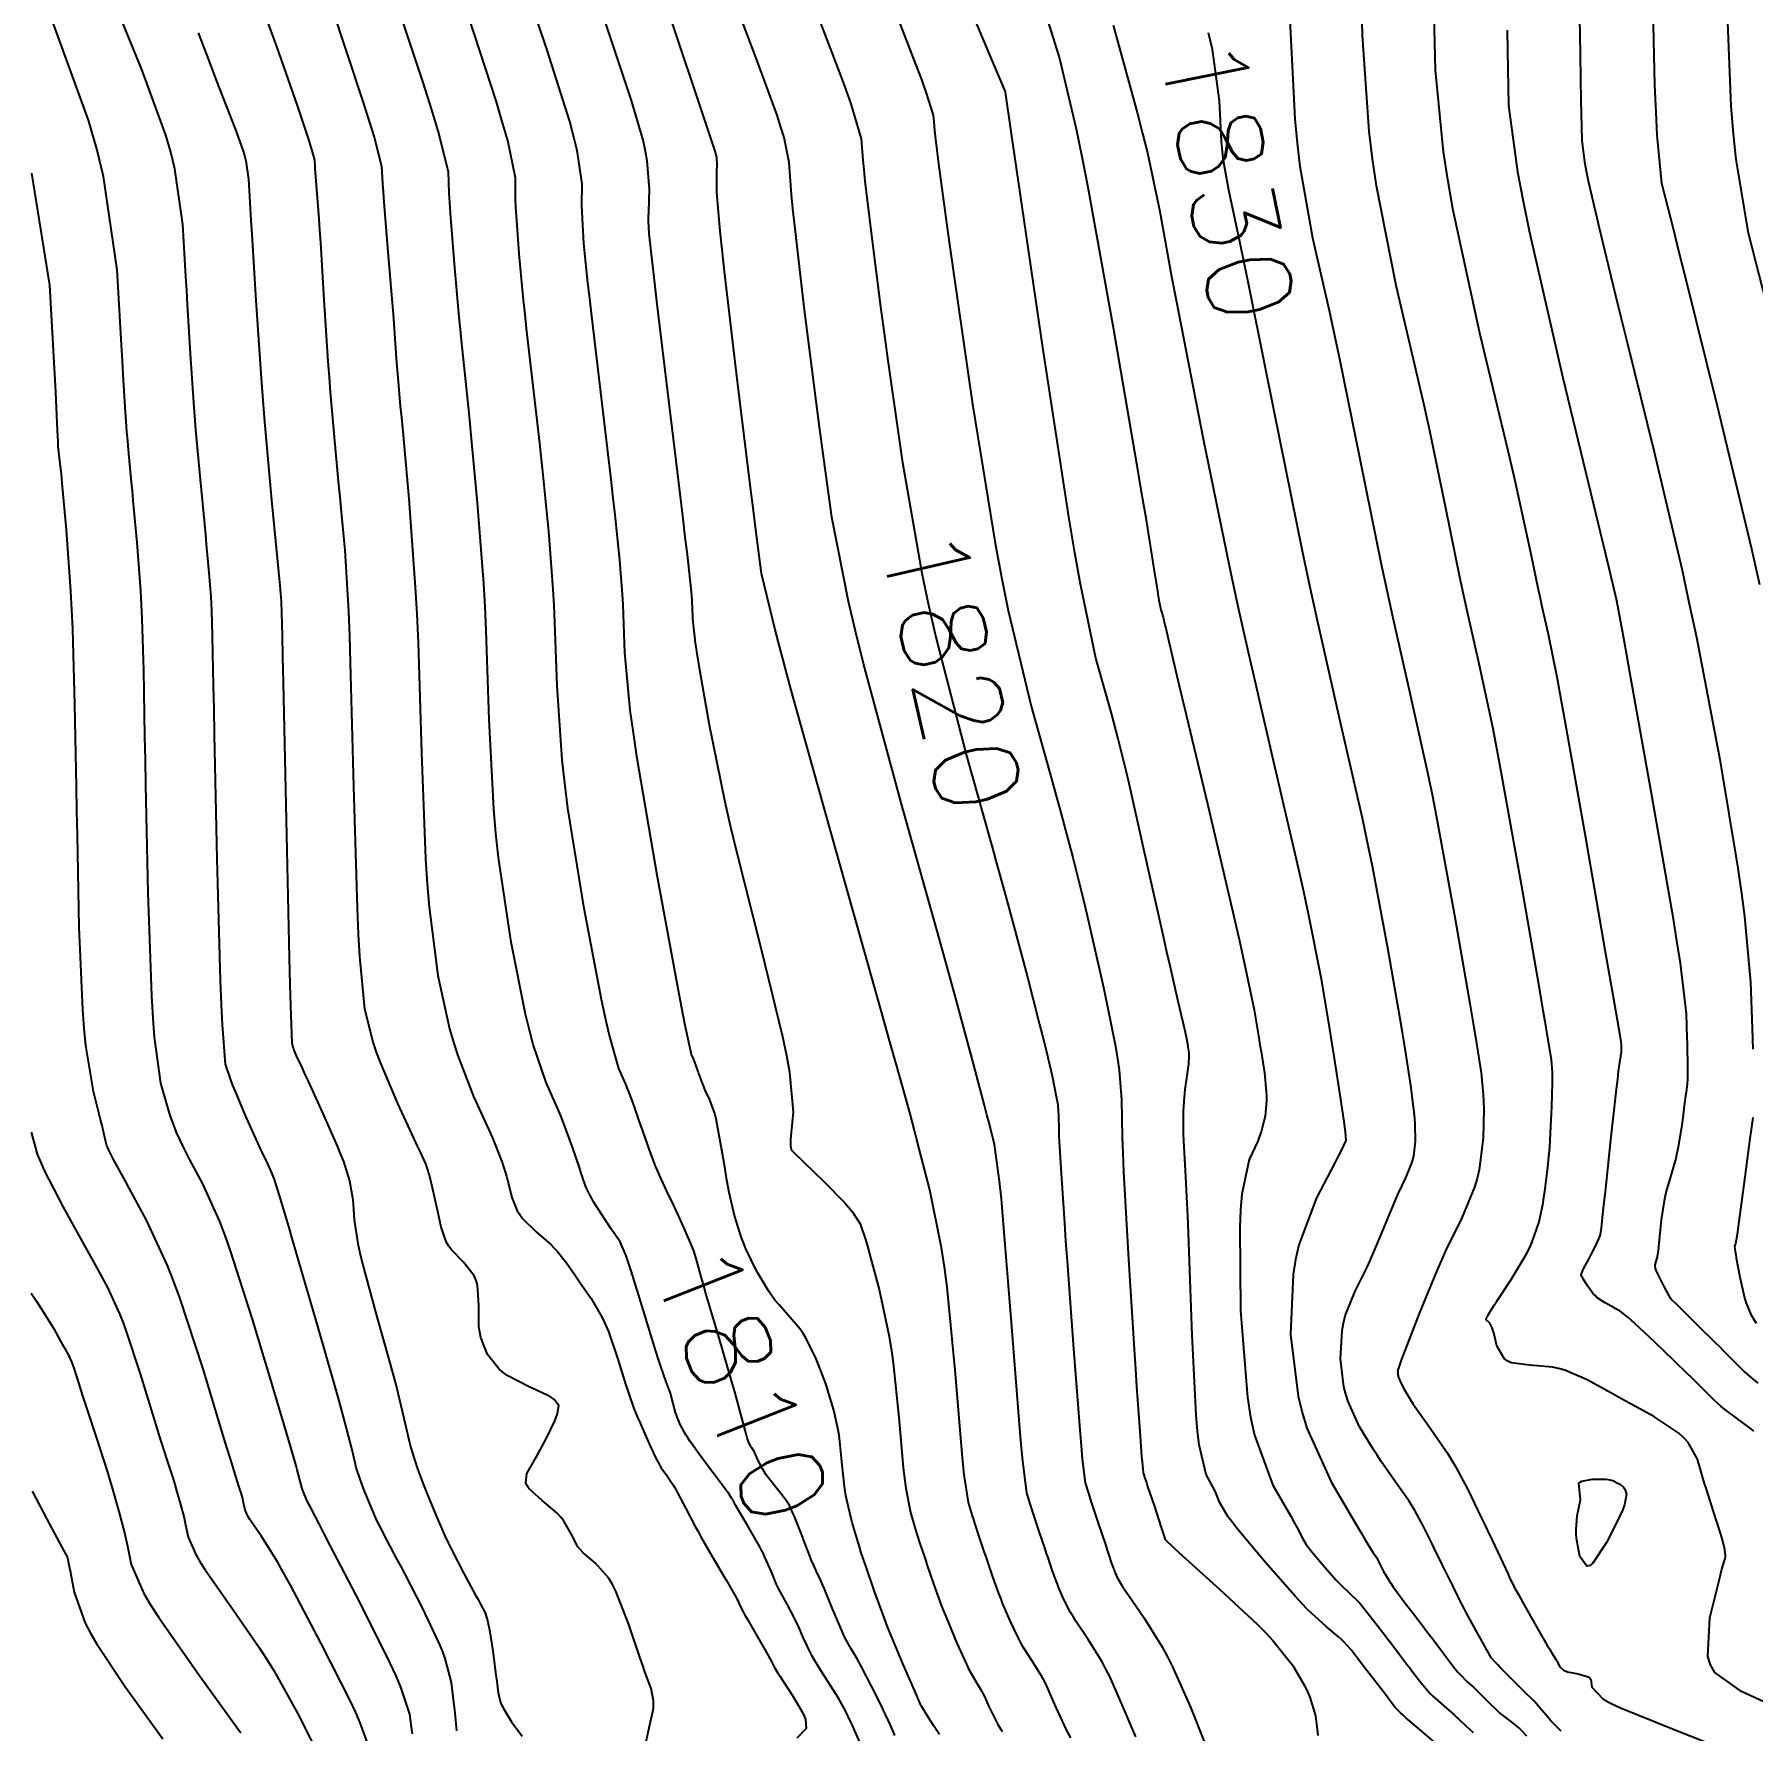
# Model space of a CAD drawing. Header units: metres. Extents: x 837117 to 838477, y 1189012 to 1191015.
# Drawn here: x 837889 to 837966.1, y 1189309.4 to 1189385.5 of the extents above; entities that cross this region are included whole.
import ezdxf

# ---------------------------------------------------------------- set-up
doc = ezdxf.new("R2010")
doc.units = ezdxf.units.M
doc.header["$LTSCALE"] = 0.3
doc.layers.add('COTAS 10', color=1, linetype='Continuous')
doc.layers.add('COTAS INT', color=252, linetype='Continuous')
doc.styles.get("Standard").update_dxf_attribs({"font": 'simplex.shx'})

msp = doc.modelspace()

# ---------------------------------------------------------------- linework, layer by layer
at = {"layer": 'COTAS 10'}
for points, elevation in [([(837958.288, 1189390.324), (837958.386, 1189384.644), (837958.406, 1189383.51), (837958.423, 1189382.566), (837958.457, 1189380.743), (837958.586, 1189379.79), (837958.661, 1189379.395), (837958.755, 1189378.942), (837959.238, 1189376.835), (837959.978, 1189373.794), (837960.234, 1189372.753), (837960.512, 1189371.625), (837961.7, 1189366.835), (837962.964, 1189361.451), (837963.291, 1189359.949), (837963.607, 1189358.443), (837964.662, 1189352.962), (837965.474, 1189348.075), (837965.637, 1189346.942), (837965.773, 1189345.906), (837966.039, 1189342.962), (837966.115, 1189340.887), (837966.131, 1189340.399), (837966.144, 1189339.948)], 1840), ([(837923.047, 1189389.241), (837924.967, 1189384.228), (837925.333, 1189383.231), (837925.628, 1189382.403), (837926.098, 1189380.821), (837926.169, 1189379.866), (837926.214, 1189379.432), (837926.268, 1189378.926), (837926.555, 1189376.486), (837926.984, 1189373.162), (837927.129, 1189372.097), (837927.285, 1189370.97), (837927.809, 1189367.329), (837927.944, 1189366.381), (837928.829, 1189361.316), (837929.127, 1189359.89), (837929.45, 1189358.454), (837930.808, 1189353.18), (837932.036, 1189348.805), (837932.147, 1189348.406), (837932.458, 1189347.285), (837932.743, 1189346.251), (837933.553, 1189343.239), (837934.114, 1189341.063), (837934.242, 1189340.556), (837934.357, 1189340.091), (837934.673, 1189338.753), (837934.862, 1189337.828), (837934.897, 1189337.622), (837934.924, 1189337.438), (837934.96, 1189336.956), (837934.969, 1189336.352), (837934.979, 1189336.091), (837934.994, 1189335.79), (837935.074, 1189334.367), (837935.223, 1189332.134), (837935.281, 1189331.322), (837935.345, 1189330.427), (837935.635, 1189326.497), (837935.918, 1189322.851), (837935.978, 1189322.135), (837936.03, 1189321.546), (837936.152, 1189320.478), (837936.286, 1189320.054), (837936.346, 1189319.871), (837936.415, 1189319.66), (837936.746, 1189318.66), (837937.079, 1189317.663), (837937.149, 1189317.454), (837937.209, 1189317.274), (837937.347, 1189316.863), (837937.429, 1189316.636), (837937.454, 1189316.572), (837937.48, 1189316.506), (837937.583, 1189316.261), (837937.835, 1189315.828), (837937.956, 1189315.644), (837938.099, 1189315.431), (837938.797, 1189314.429), (837939.629, 1189313.091), (837939.856, 1189312.666), (837940.081, 1189312.217), (837940.883, 1189310.4), (837941.536, 1189308.789)], 1820), ([(837907.943, 1189309.347), (837907.862, 1189310.154), (837907.835, 1189310.387), (837907.807, 1189310.624), (837907.693, 1189311.514), (837907.418, 1189312.587), (837907.289, 1189312.938), (837907.137, 1189313.314), (837906.399, 1189314.87), (837905.614, 1189316.378), (837905.433, 1189316.724), (837905.267, 1189317.038), (837904.801, 1189317.912), (837904.466, 1189318.557), (837904.383, 1189318.726), (837904.304, 1189318.892), (837904.056, 1189319.457), (837903.85, 1189319.967), (837903.799, 1189320.098), (837903.75, 1189320.225), (837903.591, 1189320.643), (837903.45, 1189321.083), (837903.411, 1189321.222), (837903.372, 1189321.369), (837903.234, 1189321.965), (837902.912, 1189323.215), (837902.757, 1189323.775), (837902.574, 1189324.428), (837901.677, 1189327.559), (837900.758, 1189330.724), (837900.561, 1189331.399), (837900.389, 1189331.985), (837899.979, 1189333.375), (837899.748, 1189334.091), (837899.69, 1189334.253), (837899.634, 1189334.4), (837899.455, 1189334.801), (837899.209, 1189335.3), (837899.112, 1189335.51), (837899.001, 1189335.75), (837898.496, 1189336.874), (837897.995, 1189338.049), (837897.886, 1189338.322), (837897.791, 1189338.571), (837897.557, 1189339.283), (837897.41, 1189341.037), (837897.369, 1189341.945), (837897.329, 1189343.036), (837897.183, 1189348.498), (837897.061, 1189354.081), (837897.036, 1189355.247), (837897.015, 1189356.249), (837896.97, 1189358.498), (837896.936, 1189359.649), (837896.921, 1189359.959), (837896.904, 1189360.265), (837896.823, 1189361.339), (837896.704, 1189362.62), (837896.662, 1189363.056), (837896.617, 1189363.529), (837896.424, 1189365.531), (837896.224, 1189367.755), (837896.174, 1189368.367), (837896.127, 1189368.978), (837895.98, 1189371.17), (837895.847, 1189373.389), (837895.81, 1189374.016), (837895.773, 1189374.648), (837895.636, 1189376.979), (837895.27, 1189379.485), (837895.088, 1189380.229), (837894.87, 1189380.994), (837893.794, 1189383.936), (837892.398, 1189387.345)], 1800), ([(837927.606, 1189309.137), (837927.427, 1189309.564), (837927.193, 1189310.073), (837927.104, 1189310.257), (837927.005, 1189310.459), (837926.561, 1189311.346), (837926.11, 1189312.216), (837926.006, 1189312.408), (837925.912, 1189312.579), (837925.649, 1189313.02), (837925.398, 1189313.48), (837925.312, 1189313.664), (837925.218, 1189313.871), (837924.817, 1189314.823), (837924.434, 1189315.754), (837924.351, 1189315.949), (837924.278, 1189316.116), (837924.098, 1189316.49), (837923.937, 1189316.834), (837923.875, 1189316.982), (837923.806, 1189317.152), (837923.497, 1189317.957), (837923.474, 1189318.017), (837923.184, 1189318.766), (837923.114, 1189318.939), (837923.05, 1189319.091), (837922.877, 1189319.453), (837922.693, 1189319.728), (837922.622, 1189319.824), (837922.543, 1189319.929), (837922.186, 1189320.378), (837921.823, 1189320.858), (837921.74, 1189320.982), (837921.665, 1189321.103), (837921.457, 1189321.506), (837921.321, 1189321.82), (837921.291, 1189321.883), (837921.264, 1189321.937), (837921.195, 1189322.048), (837921.148, 1189322.101), (837921.136, 1189322.118), (837921.123, 1189322.136), (837921.079, 1189322.211), (837921.01, 1189322.408), (837920.983, 1189322.503), (837920.951, 1189322.616), (837920.805, 1189323.171), (837920.532, 1189324.171), (837920.421, 1189324.564), (837920.293, 1189325.007), (837919.701, 1189327.028), (837919.128, 1189328.982), (837919.013, 1189329.383), (837918.916, 1189329.723), (837918.72, 1189330.445), (837918.595, 1189330.853), (837918.542, 1189330.995), (837918.482, 1189331.149), (837918.196, 1189331.811), (837917.862, 1189332.538), (837917.77, 1189332.733), (837917.679, 1189332.926), (837917.354, 1189333.601), (837917.037, 1189334.293), (837916.951, 1189334.496), (837916.866, 1189334.704), (837916.565, 1189335.498), (837916.498, 1189335.689), (837916.287, 1189336.286), (837916.216, 1189336.491), (837916.147, 1189336.689), (837915.919, 1189337.357), (837915.683, 1189338.005), (837915.609, 1189338.19), (837915.531, 1189338.378), (837915.22, 1189339.081), (837914.776, 1189340.62), (837914.615, 1189341.335), (837914.437, 1189342.176), (837913.656, 1189346.26), (837912.929, 1189350.777), (837912.784, 1189351.891), (837912.665, 1189352.945), (837912.44, 1189356.26), (837912.345, 1189359.106), (837912.307, 1189359.865), (837912.264, 1189360.611), (837912.067, 1189363.199), (837911.82, 1189365.735), (837911.745, 1189366.447), (837911.667, 1189367.164), (837911.073, 1189372.311), (837911.003, 1189372.958), (837910.938, 1189373.584), (837910.742, 1189375.667), (837910.614, 1189377.371), (837910.593, 1189377.758), (837910.576, 1189378.109), (837910.567, 1189379.073), (837910.224, 1189380.743), (837909.997, 1189381.539), (837909.714, 1189382.48), (837908.218, 1189387.083)], 1810), ([(837957.531, 1189309.325), (837957.477, 1189309.385), (837957.285, 1189309.579), (837957.077, 1189309.789), (837957.012, 1189309.861), (837956.944, 1189309.939), (837956.67, 1189310.267), (837956.418, 1189310.572), (837956.314, 1189310.689), (837956.192, 1189310.806), (837956.006, 1189310.975), (837955.917, 1189311.061), (837955.811, 1189311.165), (837955.294, 1189311.685), (837954.784, 1189312.203), (837954.684, 1189312.306), (837954.601, 1189312.392), (837954.448, 1189312.553), (837954.415, 1189312.595), (837954.407, 1189312.606), (837954.4, 1189312.616), (837954.379, 1189312.648), (837954.267, 1189312.851), (837954.201, 1189312.969), (837954.121, 1189313.114), (837953.708, 1189313.86), (837953.27, 1189314.659), (837953.175, 1189314.838), (837953.09, 1189314.998), (837952.879, 1189315.42), (837952.689, 1189315.817), (837952.619, 1189315.961), (837952.541, 1189316.12), (837952.195, 1189316.818), (837951.82, 1189317.572), (837951.725, 1189317.767), (837951.632, 1189317.955), (837951.327, 1189318.582), (837950.968, 1189319.233), (837950.841, 1189319.436), (837950.704, 1189319.649), (837950.11, 1189320.5), (837949.45, 1189321.443), (837949.271, 1189321.715), (837949.094, 1189321.99), (837948.467, 1189323.02), (837947.962, 1189324.129), (837947.862, 1189324.454), (837947.779, 1189324.786), (837947.624, 1189326.051), (837947.698, 1189327.316), (837947.76, 1189327.649), (837947.84, 1189327.974), (837948.28, 1189329.083), (837948.818, 1189330.162), (837948.959, 1189330.468), (837949.098, 1189330.776), (837949.573, 1189331.915), (837950.002, 1189332.966), (837950.111, 1189333.22), (837950.216, 1189333.457), (837950.561, 1189334.179), (837950.821, 1189334.802), (837950.873, 1189334.977), (837950.917, 1189335.153), (837951, 1189335.798), (837950.983, 1189336.58), (837950.963, 1189336.843), (837950.936, 1189337.126), (837950.784, 1189338.315), (837950.508, 1189340.064), (837950.403, 1189340.701), (837950.285, 1189341.403), (837949.756, 1189344.488), (837949.063, 1189348.16), (837948.842, 1189349.232), (837948.608, 1189350.329), (837947.659, 1189354.488), (837946.57, 1189359.265), (837946.249, 1189360.751), (837945.919, 1189362.307), (837944.656, 1189368.515), (837944.21, 1189370.752), (837943.539, 1189374.106), (837943.302, 1189375.272), (837943.096, 1189376.274), (837942.612, 1189378.515), (837942.378, 1189379.837), (837942.329, 1189380.26), (837942.287, 1189380.706), (837942.194, 1189382.524), (837941.882, 1189384.833), (837941.703, 1189385.591)], 1830), ([(837966.137, 1189336.888), (837966.049, 1189336.245), (837966.009, 1189335.945), (837965.962, 1189335.591), (837965.736, 1189333.874), (837965.516, 1189332.21), (837965.472, 1189331.89), (837965.435, 1189331.631), (837965.366, 1189331.206), (837965.348, 1189331.174), (837965.343, 1189331.163), (837965.339, 1189331.152), (837965.327, 1189331.102), (837965.354, 1189330.866), (837965.374, 1189330.737), (837965.401, 1189330.581), (837965.544, 1189329.785), (837965.732, 1189328.922), (837965.786, 1189328.723), (837965.842, 1189328.541), (837966.052, 1189328.03), (837966.292, 1189327.642)], 1840), ([(837888.861, 1189320.107), (837889.521, 1189318.844), (837890.095, 1189317.785), (837890.205, 1189317.582), (837890.293, 1189317.417), (837890.437, 1189317.15), (837890.443, 1189317.137), (837890.445, 1189317.133), (837890.446, 1189317.129), (837890.454, 1189317.115), (837890.506, 1189316.868), (837890.536, 1189316.718), (837890.572, 1189316.532), (837890.759, 1189315.564), (837891.252, 1189314.182), (837891.482, 1189313.734), (837891.752, 1189313.259), (837893.063, 1189311.309), (837894.426, 1189309.423), (837894.729, 1189308.988)], 1790)]:
    msp.add_lwpolyline(points, dxfattribs=dict(at, elevation=elevation))
at = {"layer": 'COTAS INT'}
for points, elevation in [([(837935.509, 1189309.029), (837935.339, 1189309.352), (837934.844, 1189310.425), (837934.439, 1189311.343), (837934.325, 1189311.57), (837934.211, 1189311.785), (837933.79, 1189312.462), (837933.377, 1189313.104), (837933.268, 1189313.298), (837933.16, 1189313.498), (837932.789, 1189314.276), (837932.452, 1189315.079), (837932.367, 1189315.295), (837932.285, 1189315.508), (837932.015, 1189316.254), (837931.772, 1189316.968), (837931.707, 1189317.161), (837931.642, 1189317.352), (837931.418, 1189318.024), (837931.209, 1189318.664), (837931.154, 1189318.835), (837931.101, 1189319.003), (837930.924, 1189319.589), (837930.729, 1189320.846), (837930.666, 1189321.438), (837930.598, 1189322.136), (837930.319, 1189325.538), (837929.958, 1189329.269), (837929.839, 1189330.175), (837929.711, 1189331.026), (837929.181, 1189333.639), (837928.687, 1189335.542), (837928.582, 1189335.945), (837928.491, 1189336.294), (837928.279, 1189337.109), (837927.698, 1189339.191), (837927.375, 1189340.34), (837926.981, 1189341.737), (837924.971, 1189348.85), (837922.956, 1189356.073), (837922.559, 1189357.539), (837922.231, 1189358.774), (837921.627, 1189361.307), (837921.367, 1189363.269), (837921.257, 1189364.144), (837921.129, 1189365.164), (837920.53, 1189370.045), (837919.959, 1189374.87), (837919.849, 1189375.854), (837919.761, 1189376.686), (837919.619, 1189378.42), (837919.618, 1189379.063), (837919.618, 1189379.208), (837919.619, 1189379.337), (837919.626, 1189379.682), (837919.62, 1189379.924), (837919.613, 1189379.989), (837919.603, 1189380.052), (837919.547, 1189380.272), (837918.992, 1189381.936), (837916.21, 1189390.272)], 1816), ([(837926.125, 1189308.637), (837925.803, 1189309.37), (837925.72, 1189309.552), (837925.64, 1189309.724), (837925.373, 1189310.273), (837925.079, 1189310.808), (837924.982, 1189310.971), (837924.877, 1189311.142), (837924.442, 1189311.814), (837924.008, 1189312.509), (837923.904, 1189312.694), (837923.807, 1189312.876), (837923.515, 1189313.505), (837923.251, 1189314.108), (837923.171, 1189314.273), (837923.089, 1189314.437), (837922.768, 1189315.025), (837922.455, 1189315.602), (837922.377, 1189315.761), (837922.303, 1189315.918), (837922.069, 1189316.479), (837921.776, 1189317.14), (837921.69, 1189317.313), (837921.665, 1189317.361), (837921.541, 1189317.597), (837920.984, 1189318.586), (837920.461, 1189319.475), (837920.358, 1189319.649), (837920.273, 1189319.791), (837920.118, 1189320.042), (837920.053, 1189320.126), (837920.025, 1189320.162), (837919.993, 1189320.204), (837919.841, 1189320.405), (837919.588, 1189320.743), (837919.491, 1189320.872), (837919.383, 1189321.016), (837919.05, 1189321.464), (837918.899, 1189321.666), (837918.418, 1189322.336), (837918.313, 1189322.493), (837918.219, 1189322.639), (837917.982, 1189323.064), (837917.835, 1189323.425), (837917.799, 1189323.53), (837917.765, 1189323.637), (837917.657, 1189324.044), (837917.551, 1189324.449), (837917.517, 1189324.555), (837917.482, 1189324.658), (837917.342, 1189325.01), (837917.094, 1189325.703), (837916.991, 1189326.021), (837916.873, 1189326.395), (837916.327, 1189328.2), (837916.098, 1189328.941), (837915.773, 1189329.992), (837915.652, 1189330.357), (837915.544, 1189330.664), (837915.269, 1189331.3), (837915.033, 1189331.644), (837915.029, 1189331.652), (837914.949, 1189331.767), (837914.858, 1189331.902), (837914.462, 1189332.493), (837914.08, 1189333.098), (837913.996, 1189333.242), (837913.923, 1189333.376), (837913.74, 1189333.775), (837913.575, 1189334.251), (837913.512, 1189334.433), (837913.443, 1189334.636), (837913.133, 1189335.554), (837912.736, 1189336.643), (837912.612, 1189336.955), (837912.481, 1189337.271), (837911.957, 1189338.453), (837911.37, 1189340.157), (837911.2, 1189340.802), (837911.027, 1189341.523), (837910.373, 1189344.755), (837909.813, 1189348.555), (837909.698, 1189349.633), (837909.601, 1189350.723), (837909.398, 1189354.755), (837909.264, 1189358.747), (837909.211, 1189359.811), (837909.15, 1189360.857), (837908.875, 1189364.487), (837908.59, 1189367.525), (837908.525, 1189368.198), (837908.465, 1189368.798), (837908.296, 1189370.359), (837908.146, 1189371.763), (837908.097, 1189372.264), (837908.045, 1189372.815), (837907.834, 1189375.209), (837907.652, 1189377.493), (837907.619, 1189377.973), (837907.594, 1189378.388), (837907.565, 1189379.337), (837907.098, 1189381.189), (837906.797, 1189382.172), (837906.421, 1189383.361), (837904.442, 1189389.353)], 1808), ([(837967.03, 1189310.471), (837965.628, 1189311.104), (837964.432, 1189311.966), (837964.247, 1189312.303), (837964.124, 1189312.683), (837964.208, 1189314.413), (837964.612, 1189316.037), (837964.692, 1189316.35), (837964.758, 1189316.605), (837964.878, 1189317.033), (837964.901, 1189317.081), (837964.906, 1189317.095), (837964.909, 1189317.11), (837964.913, 1189317.168), (837964.908, 1189317.254), (837964.905, 1189317.287), (837964.902, 1189317.323), (837964.887, 1189317.484), (837964.8, 1189317.852), (837964.751, 1189318.018), (837964.693, 1189318.211), (837964.392, 1189319.143), (837964.056, 1189320.187), (837963.975, 1189320.452), (837963.899, 1189320.706), (837963.665, 1189321.535), (837963.241, 1189322.292), (837963.044, 1189322.501), (837962.813, 1189322.709), (837961.692, 1189323.458), (837960.415, 1189324.164), (837960.086, 1189324.346), (837959.766, 1189324.521), (837958.7, 1189325.102), (837957.699, 1189325.532), (837957.421, 1189325.612), (837957.143, 1189325.674), (837956.134, 1189325.756), (837955.291, 1189325.872), (837955.117, 1189325.955), (837954.968, 1189326.061), (837954.646, 1189326.628), (837954.504, 1189327.219), (837954.469, 1189327.339), (837954.435, 1189327.441), (837954.332, 1189327.652), (837954.253, 1189327.726), (837954.236, 1189327.742), (837954.221, 1189327.755), (837954.182, 1189327.785), (837954.165, 1189327.805), (837954.163, 1189327.812), (837954.162, 1189327.82), (837954.17, 1189327.854), (837954.19, 1189327.901), (837954.197, 1189327.916), (837954.204, 1189327.932), (837954.238, 1189327.998), (837954.423, 1189328.291), (837954.526, 1189328.449), (837954.652, 1189328.641), (837955.293, 1189329.613), (837955.965, 1189330.734), (837956.11, 1189331.019), (837956.237, 1189331.293), (837956.546, 1189332.194), (837956.722, 1189333.056), (837956.764, 1189333.305), (837956.804, 1189333.559), (837956.926, 1189334.518), (837957.019, 1189335.556), (837957.041, 1189335.86), (837957.062, 1189336.172), (837957.122, 1189337.362), (837957.15, 1189338.438), (837957.15, 1189338.679), (837957.147, 1189338.896), (837957.107, 1189339.471), (837956.865, 1189340.917), (837956.734, 1189341.681), (837956.575, 1189342.604), (837955.769, 1189347.254), (837954.875, 1189352.245), (837954.66, 1189353.382), (837954.459, 1189354.413), (837953.853, 1189357.254), (837953.31, 1189359.634), (837953.15, 1189360.374), (837952.986, 1189361.149), (837952.357, 1189364.241), (837951.615, 1189367.796), (837951.38, 1189368.862), (837951.132, 1189369.964), (837950.13, 1189374.241), (837949.236, 1189378.709), (837949.057, 1189379.932), (837948.907, 1189381.148), (837948.611, 1189385.486), (837948.523, 1189389.233)], 1834), ([(837966.454, 1189360.8), (837966.093, 1189362.403), (837964.557, 1189368.818), (837963.129, 1189374.553), (837962.837, 1189375.727), (837962.588, 1189376.722), (837962.063, 1189378.818), (837961.849, 1189380.986), (837961.797, 1189382.025), (837961.748, 1189383.254), (837961.6, 1189389.281)], 1842), ([(837929.611, 1189309.179), (837929.351, 1189309.587), (837929.142, 1189309.916), (837928.806, 1189310.449), (837928.797, 1189310.47), (837928.794, 1189310.475), (837928.792, 1189310.479), (837928.783, 1189310.494), (837928.656, 1189310.778), (837928.58, 1189310.952), (837928.486, 1189311.167), (837927.995, 1189312.29), (837927.425, 1189313.652), (837927.279, 1189314.019), (837927.14, 1189314.38), (837926.682, 1189315.645), (837926.335, 1189316.663), (837926.265, 1189316.869), (837926.206, 1189317.041), (837926.089, 1189317.387), (837926.002, 1189317.668), (837925.963, 1189317.799), (837925.917, 1189317.953), (837925.695, 1189318.7), (837925.652, 1189318.877), (837925.466, 1189319.64), (837925.415, 1189319.915), (837925.37, 1189320.197), (837925.251, 1189321.27), (837925.251, 1189321.28), (837925.142, 1189322.327), (837925.103, 1189322.599), (837925.06, 1189322.861), (837924.874, 1189323.734), (837924.623, 1189324.584), (837924.539, 1189324.831), (837924.45, 1189325.085), (837924.074, 1189326.046), (837923.627, 1189326.956), (837923.492, 1189327.177), (837923.352, 1189327.385), (837922.807, 1189328.027), (837922.41, 1189328.477), (837922.24, 1189328.667), (837922.086, 1189328.874), (837921.934, 1189329.094), (837921.398, 1189329.997), (837920.926, 1189330.979), (837920.815, 1189331.25), (837920.713, 1189331.519), (837920.413, 1189332.485), (837920.177, 1189333.518), (837920.115, 1189333.83), (837920.053, 1189334.152), (837919.968, 1189334.662), (837919.842, 1189335.409), (837919.637, 1189336.564), (837919.579, 1189336.822), (837919.521, 1189337.054), (837919.306, 1189337.67), (837919.114, 1189338.078), (837919.069, 1189338.178), (837919.028, 1189338.273), (837918.91, 1189338.571), (837918.822, 1189338.821), (837918.799, 1189338.886), (837918.777, 1189338.949), (837918.705, 1189339.161), (837918.63, 1189339.367), (837918.582, 1189339.485), (837918.483, 1189339.708), (837918.181, 1189341.083), (837918.029, 1189341.868), (837917.846, 1189342.83), (837916.939, 1189347.765), (837916.044, 1189352.999), (837915.87, 1189354.148), (837915.729, 1189355.167), (837915.482, 1189357.765), (837915.425, 1189359.466), (837915.403, 1189359.919), (837915.377, 1189360.365), (837915.259, 1189361.912), (837915.049, 1189363.944), (837914.965, 1189364.696), (837914.869, 1189365.53), (837914, 1189372.858), (837913.909, 1189373.652), (837913.83, 1189374.354), (837913.65, 1189376.124), (837913.577, 1189377.249), (837913.566, 1189377.544), (837913.559, 1189377.831), (837913.569, 1189378.81), (837913.349, 1189380.297), (837913.198, 1189380.906), (837913.008, 1189381.599), (837911.995, 1189384.813), (837910.709, 1189388.639)], 1812), ([(837938.437, 1189309.071), (837937.864, 1189310.412), (837937.26, 1189311.78), (837937.091, 1189312.118), (837936.92, 1189312.438), (837936.293, 1189313.446), (837935.738, 1189314.268), (837935.612, 1189314.471), (837935.498, 1189314.663), (837935.186, 1189315.269), (837934.966, 1189315.792), (837934.911, 1189315.933), (837934.857, 1189316.072), (837934.681, 1189316.559), (837934.49, 1189317.121), (837934.428, 1189317.308), (837934.361, 1189317.508), (837934.082, 1189318.342), (837933.812, 1189319.162), (837933.75, 1189319.353), (837933.694, 1189319.529), (837933.538, 1189320.033), (837933.361, 1189321.45), (837933.291, 1189322.2), (837933.212, 1189323.106), (837932.853, 1189327.672), (837932.482, 1189332.292), (837932.396, 1189333.233), (837932.318, 1189334.026), (837932.093, 1189335.668), (837931.84, 1189336.638), (837931.744, 1189337.008), (837931.636, 1189337.422), (837931.148, 1189339.285), (837930.306, 1189342.392), (837929.975, 1189343.59), (837929.6, 1189344.936), (837927.889, 1189351.015), (837926.203, 1189357.263), (837925.843, 1189358.715), (837925.53, 1189360.045), (837924.785, 1189363.844), (837924.326, 1189367.12), (837924.193, 1189368.121), (837924.057, 1189369.163), (837923.542, 1189373.266), (837923.114, 1189376.919), (837923.031, 1189377.678), (837922.965, 1189378.326), (837922.858, 1189379.757), (837922.636, 1189380.892), (837922.497, 1189381.355), (837922.325, 1189381.883), (837921.426, 1189384.326), (837920.221, 1189387.55)], 1818), ([(837927.194, 1189387.683), (837928.543, 1189384.177), (837928.801, 1189383.488), (837929.008, 1189382.92), (837929.338, 1189381.885), (837929.374, 1189381.405), (837929.396, 1189381.187), (837929.423, 1189380.933), (837929.567, 1189379.707), (837929.911, 1189377.161), (837930.065, 1189376.074), (837930.244, 1189374.821), (837931.102, 1189368.918), (837932.128, 1189362.587), (837932.412, 1189361.066), (837932.696, 1189359.644), (837933.726, 1189355.345), (837934.64, 1189352.087), (837934.852, 1189351.322), (837935.047, 1189350.615), (837935.6, 1189348.56), (837936.08, 1189346.639), (837936.228, 1189346.017), (837936.383, 1189345.358), (837936.998, 1189342.653), (837937.52, 1189340.09), (837937.617, 1189339.52), (837937.692, 1189339.011), (837937.791, 1189337.674), (837937.816, 1189336.001), (837937.846, 1189335.279), (837937.885, 1189334.446), (837938.109, 1189330.503), (837938.36, 1189326.475), (837938.417, 1189325.588), (837938.468, 1189324.799), (837938.607, 1189322.776), (837938.694, 1189321.653), (837938.713, 1189321.432), (837938.729, 1189321.251), (837938.767, 1189320.922), (837938.856, 1189320.647), (837938.905, 1189320.499), (837938.964, 1189320.32), (837939.265, 1189319.417), (837939.563, 1189318.517), (837939.621, 1189318.341), (837939.668, 1189318.196), (837939.749, 1189317.937), (837940.133, 1189317.561), (837940.371, 1189317.343), (837940.667, 1189317.075), (837942.211, 1189315.695), (837943.879, 1189314.135), (837944.253, 1189313.754), (837944.588, 1189313.395), (837945.479, 1189312.282), (837946.026, 1189311.344), (837946.144, 1189311.096), (837946.248, 1189310.852), (837946.501, 1189310.014), (837946.605, 1189309.13)], 1822), ([(837966.753, 1189373.43), (837965.955, 1189376.589), (837965.388, 1189379.901), (837965.271, 1189381.044), (837965.171, 1189382.286), (837964.955, 1189387.589)], 1844), ([(837905.945, 1189309.212), (837905.924, 1189309.398), (837905.833, 1189310.098), (837905.43, 1189311.303), (837905.21, 1189311.807), (837904.944, 1189312.386), (837903.592, 1189315.096), (837902.24, 1189317.701), (837901.973, 1189318.215), (837901.753, 1189318.638), (837901.347, 1189319.414), (837901.253, 1189319.595), (837901.23, 1189319.643), (837901.208, 1189319.689), (837901.138, 1189319.848), (837901.08, 1189319.991), (837901.066, 1189320.028), (837901.052, 1189320.063), (837901.008, 1189320.181), (837900.968, 1189320.304), (837900.957, 1189320.343), (837900.946, 1189320.384), (837900.907, 1189320.551), (837900.817, 1189320.902), (837900.774, 1189321.059), (837900.722, 1189321.242), (837900.47, 1189322.121), (837900.022, 1189323.641), (837899.846, 1189324.228), (837899.648, 1189324.888), (837898.748, 1189327.873), (837897.773, 1189330.9), (837897.528, 1189331.587), (837897.293, 1189332.207), (837896.536, 1189333.9), (837895.938, 1189335.018), (837895.803, 1189335.277), (837895.683, 1189335.514), (837895.36, 1189336.185), (837895.109, 1189336.849), (837895.033, 1189337.082), (837894.955, 1189337.336), (837894.649, 1189338.429), (837894.366, 1189340.486), (837894.301, 1189341.349), (837894.243, 1189342.338), (837894.084, 1189346.966), (837893.98, 1189351.818), (837893.956, 1189352.948), (837893.935, 1189353.986), (837893.879, 1189356.966), (837893.809, 1189359.291), (837893.778, 1189359.918), (837893.744, 1189360.536), (837893.581, 1189362.705), (837893.409, 1189364.582), (837893.369, 1189365.016), (837893.332, 1189365.413), (837893.225, 1189366.539), (837893.146, 1189367.42), (837893.126, 1189367.662), (837893.108, 1189367.904), (837893.049, 1189368.771), (837892.962, 1189370.242), (837892.926, 1189370.864), (837892.884, 1189371.579), (837892.688, 1189374.937), (837892.074, 1189379.137), (837891.768, 1189380.383), (837891.404, 1189381.665), (837889.601, 1189386.596)], 1798), ([(837902.289, 1189386.801), (837903.729, 1189382.456), (837904.002, 1189381.6), (837904.222, 1189380.895), (837904.563, 1189379.6), (837904.598, 1189378.82), (837904.624, 1189378.439), (837904.658, 1189377.987), (837904.84, 1189375.758), (837905.033, 1189373.454), (837905.073, 1189372.954), (837905.108, 1189372.514), (837905.187, 1189371.423), (837905.229, 1189370.767), (837905.242, 1189370.601), (837905.254, 1189370.442), (837905.299, 1189369.924), (837905.401, 1189368.829), (837905.45, 1189368.306), (837905.507, 1189367.687), (837905.784, 1189364.66), (837906.075, 1189360.69), (837906.14, 1189359.478), (837906.199, 1189358.216), (837906.356, 1189353.251), (837906.538, 1189348.501), (837906.612, 1189347.376), (837906.697, 1189346.333), (837907.091, 1189343.251), (837907.617, 1189340.87), (837907.786, 1189340.269), (837907.965, 1189339.693), (837908.694, 1189337.825), (837909.374, 1189336.335), (837909.521, 1189335.997), (837909.651, 1189335.692), (837909.974, 1189334.86), (837910.167, 1189334.243), (837910.215, 1189334.073), (837910.261, 1189333.904), (837910.406, 1189333.294), (837910.654, 1189332.689), (837910.764, 1189332.521), (837910.893, 1189332.354), (837911.509, 1189331.752), (837912.164, 1189331.173), (837912.318, 1189331.02), (837912.459, 1189330.87), (837912.867, 1189330.357), (837913.236, 1189329.81), (837913.353, 1189329.64), (837913.476, 1189329.461), (837913.973, 1189328.748), (837914.485, 1189327.865), (837914.617, 1189327.579), (837914.746, 1189327.275), (837915.176, 1189326.03), (837915.532, 1189324.86), (837915.613, 1189324.604), (837915.687, 1189324.378), (837915.889, 1189323.808), (837916.065, 1189323.388), (837916.121, 1189323.257), (837916.181, 1189323.12), (837916.425, 1189322.572), (837916.658, 1189322.057), (837916.711, 1189321.941), (837916.758, 1189321.836), (837916.888, 1189321.551), (837917.02, 1189321.31), (837917.069, 1189321.232), (837917.123, 1189321.15), (837917.364, 1189320.811), (837917.664, 1189320.358), (837917.755, 1189320.204), (837917.851, 1189320.036), (837918.226, 1189319.326), (837918.648, 1189318.517), (837918.773, 1189318.287), (837918.901, 1189318.056), (837919.392, 1189317.199), (837919.846, 1189316.43), (837919.949, 1189316.253), (837920.044, 1189316.093), (837920.307, 1189315.644), (837920.481, 1189315.336), (837920.52, 1189315.263), (837920.554, 1189315.196), (837920.641, 1189315.001), (837920.8, 1189314.683), (837920.878, 1189314.539), (837920.972, 1189314.371), (837921.438, 1189313.56), (837921.9, 1189312.759), (837921.992, 1189312.597), (837922.069, 1189312.462), (837922.213, 1189312.187), (837922.363, 1189311.93), (837922.442, 1189311.806), (837922.538, 1189311.658), (837923.019, 1189310.931), (837923.47, 1189310.169), (837923.545, 1189309.999), (837923.6, 1189309.846), (837923.621, 1189309.444), (837923.204, 1189309.017)], 1806), ([(837966.193, 1189322.805), (837966.087, 1189322.885), (837965.97, 1189322.973), (837965.45, 1189323.351), (837964.927, 1189323.74), (837964.807, 1189323.834), (837964.699, 1189323.923), (837964.4, 1189324.195), (837964.135, 1189324.465), (837964.048, 1189324.552), (837963.956, 1189324.645), (837963.573, 1189325.023), (837963.033, 1189325.548), (837962.842, 1189325.733), (837962.632, 1189325.935), (837961.72, 1189326.807), (837960.856, 1189327.618), (837960.676, 1189327.781), (837960.522, 1189327.918), (837960.178, 1189328.189), (837959.965, 1189328.307), (837959.893, 1189328.346), (837959.815, 1189328.389), (837959.486, 1189328.568), (837959.144, 1189328.804), (837959.059, 1189328.883), (837958.977, 1189328.967), (837958.711, 1189329.321), (837958.521, 1189329.637), (837958.486, 1189329.699), (837958.459, 1189329.748), (837958.424, 1189329.833), (837958.438, 1189329.849), (837958.442, 1189329.856), (837958.445, 1189329.863), (837958.457, 1189329.897), (837958.49, 1189329.977), (837958.507, 1189330.013), (837958.527, 1189330.055), (837958.631, 1189330.257), (837958.773, 1189330.528), (837958.818, 1189330.614), (837958.866, 1189330.704), (837959.06, 1189331.07), (837959.233, 1189331.44), (837959.268, 1189331.534), (837959.297, 1189331.624), (837959.353, 1189331.917), (837959.428, 1189332.687), (837959.469, 1189333.078), (837959.519, 1189333.545), (837959.773, 1189335.873), (837960.026, 1189338.159), (837960.076, 1189338.599), (837960.117, 1189338.956), (837960.193, 1189339.551), (837960.21, 1189339.611), (837960.214, 1189339.63), (837960.219, 1189339.651), (837960.232, 1189339.737), (837960.242, 1189339.815), (837960.245, 1189339.831), (837960.246, 1189339.845), (837960.25, 1189339.873), (837960.252, 1189339.891), (837960.252, 1189339.944), (837960.25, 1189339.998), (837960.25, 1189340.016), (837960.249, 1189340.036), (837960.246, 1189340.121), (837960.225, 1189340.3), (837960.212, 1189340.38), (837960.198, 1189340.472), (837960.121, 1189340.915), (837959.836, 1189342.542), (837959.69, 1189343.381), (837959.514, 1189344.389), (837958.638, 1189349.432), (837957.73, 1189354.581), (837957.534, 1189355.655), (837957.364, 1189356.577), (837956.95, 1189358.638), (837956.681, 1189359.818), (837956.601, 1189360.186), (837956.52, 1189360.57), (837956.207, 1189362.105), (837955.653, 1189364.641), (837955.419, 1189365.657), (837955.15, 1189366.809), (837953.889, 1189372.105), (837952.677, 1189377.676), (837952.439, 1189379.002), (837952.244, 1189380.235), (837951.893, 1189383.905), (837951.823, 1189387.011)], 1836), ([(837916.448, 1189308.862), (837916.61, 1189309.61), (837916.766, 1189310.34), (837916.779, 1189310.522), (837916.778, 1189310.694), (837916.664, 1189311.245), (837916.388, 1189311.986), (837916.286, 1189312.279), (837916.173, 1189312.61), (837915.668, 1189314.122), (837915.083, 1189315.616), (837914.919, 1189315.936), (837914.754, 1189316.215), (837914.148, 1189316.884), (837913.611, 1189317.329), (837913.488, 1189317.466), (837913.377, 1189317.61), (837913.071, 1189318.182), (837912.731, 1189318.785), (837912.599, 1189318.948), (837912.451, 1189319.109), (837911.776, 1189319.679), (837911.194, 1189320.207), (837911.104, 1189320.342), (837911.044, 1189320.472), (837911.084, 1189320.902), (837911.366, 1189321.392), (837911.459, 1189321.56), (837911.559, 1189321.742), (837911.974, 1189322.516), (837912.336, 1189323.262), (837912.403, 1189323.426), (837912.455, 1189323.571), (837912.521, 1189323.943), (837912.294, 1189324.228), (837912.161, 1189324.318), (837911.997, 1189324.413), (837911.151, 1189324.801), (837910.234, 1189325.276), (837910.025, 1189325.428), (837909.836, 1189325.588), (837909.315, 1189326.238), (837909.016, 1189327.004), (837908.966, 1189327.237), (837908.931, 1189327.48), (837908.923, 1189328.433), (837908.87, 1189329.348), (837908.806, 1189329.567), (837908.72, 1189329.771), (837908.232, 1189330.382), (837907.697, 1189330.935), (837907.581, 1189331.102), (837907.48, 1189331.276), (837907.235, 1189331.952), (837907.082, 1189332.659), (837907.04, 1189332.852), (837906.998, 1189333.043), (837906.846, 1189333.721), (837906.707, 1189334.293), (837906.674, 1189334.418), (837906.643, 1189334.528), (837906.547, 1189334.803), (837906.303, 1189335.329), (837906.178, 1189335.596), (837906.029, 1189335.917), (837905.283, 1189337.516), (837904.505, 1189339.348), (837904.335, 1189339.815), (837904.185, 1189340.265), (837903.808, 1189341.746), (837903.581, 1189344.111), (837903.526, 1189345.119), (837903.474, 1189346.279), (837903.314, 1189351.746), (837903.169, 1189357.305), (837903.127, 1189358.525), (837903.084, 1189359.605), (837902.921, 1189362.353), (837902.747, 1189364.227), (837902.697, 1189364.756), (837902.647, 1189365.291), (837902.457, 1189367.26), (837902.266, 1189369.447), (837902.215, 1189370.12), (837902.163, 1189370.821), (837901.983, 1189373.592), (837901.825, 1189376.153), (837901.788, 1189376.721), (837901.754, 1189377.228), (837901.656, 1189378.549), (837901.594, 1189379.311), (837901.582, 1189379.466), (837901.573, 1189379.596), (837901.561, 1189379.863), (837901.444, 1189380.306), (837901.369, 1189380.547), (837901.276, 1189380.84), (837900.783, 1189382.327), (837899.851, 1189384.969), (837899.481, 1189385.99)], 1804), ([(837914.507, 1189386.314), (837914.85, 1189385.287), (837915.771, 1189382.543), (837916.301, 1189380.718), (837916.399, 1189380.272), (837916.475, 1189379.852), (837916.57, 1189378.547), (837916.542, 1189377.553), (837916.539, 1189377.329), (837916.539, 1189377.127), (837916.558, 1189376.582), (837916.723, 1189375.123), (837916.815, 1189374.346), (837916.927, 1189373.405), (837918.071, 1189363.896), (837918.185, 1189362.945), (837918.278, 1189362.154), (837918.452, 1189360.624), (837918.49, 1189360.119), (837918.498, 1189359.974), (837918.506, 1189359.826), (837918.525, 1189359.27), (837918.646, 1189358.193), (837918.719, 1189357.716), (837918.808, 1189357.162), (837919.27, 1189354.515), (837919.974, 1189351.062), (837920.215, 1189350), (837920.477, 1189348.891), (837921.59, 1189344.504), (837922.57, 1189340.52), (837922.747, 1189339.666), (837922.884, 1189338.92), (837923.038, 1189337.124), (837922.951, 1189336.227), (837922.937, 1189336.047), (837922.926, 1189335.897), (837922.92, 1189335.605), (837922.94, 1189335.517), (837922.946, 1189335.497), (837922.952, 1189335.478), (837922.976, 1189335.422), (837923.212, 1189335.177), (837923.352, 1189335.039), (837923.525, 1189334.87), (837924.419, 1189334.006), (837925.343, 1189333.068), (837925.534, 1189332.853), (837925.697, 1189332.657), (837926.054, 1189332.112), (837926.291, 1189331.403), (837926.379, 1189331.105), (837926.476, 1189330.762), (837926.907, 1189329.153), (837927.341, 1189327.116), (837927.441, 1189326.503), (837927.531, 1189325.87), (837927.785, 1189323.404), (837927.984, 1189321.167), (837928.04, 1189320.677), (837928.098, 1189320.243), (837928.31, 1189319.144), (837928.509, 1189318.478), (837928.558, 1189318.317), (837928.605, 1189318.166), (837928.753, 1189317.706), (837928.924, 1189317.196), (837928.986, 1189317.015), (837929.053, 1189316.816), (837929.348, 1189315.95), (837929.712, 1189314.944), (837929.823, 1189314.657), (837929.939, 1189314.366), (837930.392, 1189313.283), (837930.823, 1189312.332), (837930.924, 1189312.125), (837931.017, 1189311.941), (837931.286, 1189311.478), (837931.501, 1189311.132), (837931.56, 1189311.022), (837931.618, 1189310.907), (837931.825, 1189310.437), (837932.241, 1189309.634), (837932.43, 1189309.308)], 1814), ([(837951.853, 1189308.835), (837951.215, 1189309.372), (837950.565, 1189309.926), (837950.432, 1189310.044), (837950.32, 1189310.146), (837950.084, 1189310.386), (837949.883, 1189310.651), (837949.793, 1189310.769), (837949.688, 1189310.907), (837949.183, 1189311.566), (837948.65, 1189312.26), (837948.528, 1189312.421), (837948.416, 1189312.567), (837948.101, 1189312.979), (837947.781, 1189313.334), (837947.665, 1189313.445), (837947.538, 1189313.561), (837946.98, 1189314.024), (837946.176, 1189314.767), (837945.893, 1189315.06), (837945.584, 1189315.391), (837944.251, 1189316.898), (837943.02, 1189318.381), (837942.775, 1189318.695), (837942.572, 1189318.968), (837942.187, 1189319.609), (837942.026, 1189320.025), (837941.965, 1189320.156), (837941.897, 1189320.295), (837941.591, 1189320.854), (837941.279, 1189322.182), (837941.207, 1189322.804), (837941.142, 1189323.538), (837940.959, 1189327.108), (837940.826, 1189330.853), (837940.793, 1189331.697), (837940.762, 1189332.456), (837940.66, 1189334.503), (837940.59, 1189335.828), (837940.579, 1189336.132), (837940.572, 1189336.41), (837940.573, 1189337.187), (837940.612, 1189337.794), (837940.628, 1189337.963), (837940.647, 1189338.134), (837940.732, 1189338.758), (837940.808, 1189339.297), (837940.82, 1189339.415), (837940.829, 1189339.519), (837940.828, 1189339.78), (837940.798, 1189339.971), (837940.789, 1189340.03), (837940.779, 1189340.092), (837940.737, 1189340.339), (837940.648, 1189340.77), (837940.608, 1189340.947), (837940.561, 1189341.15), (837940.339, 1189342.095), (837939.968, 1189343.695), (837939.828, 1189344.312), (837939.672, 1189345.003), (837938.972, 1189348.127), (837938.279, 1189351.208), (837938.127, 1189351.872), (837937.992, 1189352.455), (837937.646, 1189353.881), (837937.351, 1189354.98), (837937.247, 1189355.358), (837937.133, 1189355.767), (837936.644, 1189357.51), (837935.943, 1189360.835), (837935.696, 1189362.241), (837935.426, 1189363.858), (837934.261, 1189371.455), (837932.839, 1189381.16), (837932.58, 1189382.928), (837932.578, 1189382.94), (837932.578, 1189382.949), (837932.574, 1189382.96), (837932.572, 1189382.965), (837932.57, 1189382.972), (837932.556, 1189383.007), (837932.003, 1189384.314), (837931.235, 1189386.127)], 1824), ([(837934.424, 1189386.3), (837935, 1189384.434), (837935.75, 1189381.271), (837936.002, 1189380.038), (837936.273, 1189378.651), (837937.413, 1189372.352), (837938.464, 1189366.244), (837938.679, 1189364.976), (837938.862, 1189363.893), (837939.249, 1189361.511), (837939.403, 1189360.509), (837939.438, 1189360.296), (837939.47, 1189360.111), (837939.562, 1189359.675), (837939.626, 1189359.448), (837939.641, 1189359.395), (837939.654, 1189359.345), (837939.693, 1189359.202), (837939.738, 1189359.016), (837939.756, 1189358.94), (837939.776, 1189358.853), (837939.866, 1189358.451), (837940.214, 1189356.968), (837940.397, 1189356.199), (837940.617, 1189355.275), (837941.722, 1189350.647), (837942.852, 1189345.846), (837943.088, 1189344.814), (837943.291, 1189343.911), (837943.743, 1189341.722), (837943.957, 1189340.466), (837944.009, 1189340.151), (837944.057, 1189339.851), (837944.207, 1189338.884), (837944.29, 1189338.054), (837944.297, 1189337.839), (837944.297, 1189337.631), (837944.239, 1189336.937), (837944.066, 1189336.244), (837943.994, 1189336.038), (837943.912, 1189335.825), (837943.525, 1189335.002), (837943.188, 1189333.435), (837943.136, 1189332.754), (837943.103, 1189331.965), (837943.132, 1189328.22), (837943.444, 1189324.312), (837943.588, 1189323.42), (837943.758, 1189322.611), (837944.583, 1189320.375), (837945.388, 1189318.978), (837945.547, 1189318.697), (837945.676, 1189318.463), (837945.911, 1189317.998), (837946.082, 1189317.714), (837946.172, 1189317.592), (837946.281, 1189317.452), (837946.828, 1189316.794), (837947.421, 1189316.124), (837947.558, 1189315.977), (837947.684, 1189315.847), (837948.041, 1189315.516), (837948.376, 1189315.195), (837948.488, 1189315.071), (837948.608, 1189314.932), (837949.11, 1189314.302), (837949.627, 1189313.623), (837949.757, 1189313.452), (837949.881, 1189313.29), (837950.281, 1189312.767), (837950.638, 1189312.298), (837950.735, 1189312.171), (837950.831, 1189312.043), (837951.171, 1189311.59), (837951.542, 1189311.143), (837951.658, 1189311.021), (837951.779, 1189310.898), (837952.262, 1189310.46), (837952.73, 1189310.059), (837952.842, 1189309.96), (837952.946, 1189309.865), (837953.257, 1189309.568), (837953.587, 1189309.271)], 1826), ([(837937.415, 1189385.922), (837938.5, 1189382.005), (837938.74, 1189381.066), (837938.954, 1189380.191), (837939.509, 1189377.556), (837940.042, 1189374.641), (837940.241, 1189373.588), (837940.464, 1189372.429), (837941.457, 1189367.359), (837942.627, 1189361.667), (837942.961, 1189360.116), (837943.3, 1189358.576), (837944.562, 1189353.105), (837945.683, 1189348.286), (837945.933, 1189347.158), (837946.157, 1189346.118), (837946.75, 1189343.105), (837947.135, 1189340.841), (837947.228, 1189340.273), (837947.316, 1189339.731), (837947.586, 1189337.987), (837947.77, 1189336.701), (837947.804, 1189336.448), (837947.83, 1189336.239), (837947.864, 1189335.854), (837947.653, 1189335.401), (837947.526, 1189335.149), (837947.368, 1189334.841), (837946.55, 1189333.273), (837945.754, 1189331.16), (837945.61, 1189330.509), (837945.5, 1189329.829), (837945.378, 1189327.135), (837945.719, 1189324.365), (837945.9, 1189323.636), (837946.119, 1189322.925), (837947.225, 1189320.497), (837948.334, 1189318.602), (837948.555, 1189318.228), (837948.739, 1189317.918), (837949.093, 1189317.342), (837949.192, 1189317.2), (837949.215, 1189317.164), (837949.236, 1189317.131), (837949.296, 1189317.022), (837949.364, 1189316.883), (837949.39, 1189316.83), (837949.42, 1189316.771), (837949.553, 1189316.504), (837949.789, 1189316.107), (837949.884, 1189315.966), (837949.992, 1189315.812), (837950.486, 1189315.141), (837950.974, 1189314.499), (837951.078, 1189314.363), (837951.168, 1189314.245), (837951.38, 1189313.968), (837951.589, 1189313.69), (837951.678, 1189313.572), (837951.78, 1189313.436), (837952.259, 1189312.793), (837952.764, 1189312.14), (837952.883, 1189311.997), (837952.992, 1189311.87), (837953.309, 1189311.549), (837953.607, 1189311.283), (837953.705, 1189311.191), (837953.809, 1189311.091), (837954.238, 1189310.665), (837954.685, 1189310.232), (837954.801, 1189310.128), (837954.912, 1189310.032), (837955.285, 1189309.74), (837955.603, 1189309.495), (837955.68, 1189309.427), (837955.753, 1189309.36), (837955.977, 1189309.119)], 1828), ([(837945.351, 1189386.155), (837945.578, 1189381.723), (837945.68, 1189380.633), (837945.799, 1189379.603), (837946.371, 1189376.378), (837947.114, 1189373.119), (837947.341, 1189372.067), (837947.577, 1189370.951), (837948.506, 1189366.378), (837949.453, 1189361.728), (837949.7, 1189360.562), (837949.94, 1189359.45), (837950.756, 1189355.871), (837951.534, 1189352.371), (837951.751, 1189351.307), (837951.969, 1189350.202), (837952.763, 1189345.871), (837953.43, 1189342.004), (837953.568, 1189341.191), (837953.687, 1189340.49), (837953.946, 1189338.893), (837954.038, 1189337.914), (837954.05, 1189337.604), (837954.057, 1189337.277), (837954.036, 1189335.952), (837953.852, 1189334.531), (837953.757, 1189334.143), (837953.642, 1189333.757), (837953.067, 1189332.383), (837952.348, 1189330.897), (837952.143, 1189330.44), (837951.935, 1189329.963), (837951.161, 1189328.078), (837950.529, 1189326.456), (837950.41, 1189326.146), (837950.316, 1189325.895), (837950.179, 1189325.49), (837950.197, 1189325.461), (837950.2, 1189325.447), (837950.202, 1189325.431), (837950.202, 1189325.355), (837950.237, 1189325.204), (837950.261, 1189325.141), (837950.291, 1189325.069), (837950.452, 1189324.734), (837950.765, 1189324.209), (837950.892, 1189324.017), (837951.036, 1189323.805), (837951.701, 1189322.873), (837952.428, 1189321.808), (837952.611, 1189321.512), (837952.787, 1189321.216), (837953.357, 1189320.143), (837953.793, 1189319.242), (837953.884, 1189319.054), (837953.962, 1189318.893), (837954.137, 1189318.535), (837954.294, 1189318.209), (837954.36, 1189318.068), (837954.436, 1189317.905), (837954.794, 1189317.134), (837955.148, 1189316.373), (837955.222, 1189316.217), (837955.285, 1189316.084), (837955.426, 1189315.8), (837955.613, 1189315.468), (837955.705, 1189315.305), (837955.814, 1189315.111), (837956.356, 1189314.153), (837956.896, 1189313.205), (837957.004, 1189313.018), (837957.095, 1189312.862), (837957.276, 1189312.571), (837957.344, 1189312.471), (837957.364, 1189312.436), (837957.384, 1189312.397), (837957.459, 1189312.232), (837957.635, 1189312.069), (837957.718, 1189312.031), (837957.816, 1189311.998), (837958.296, 1189311.905), (837958.741, 1189311.772), (837958.817, 1189311.712), (837958.874, 1189311.642), (837958.908, 1189311.309), (837959.405, 1189310.78), (837959.753, 1189310.587), (837960.193, 1189310.375), (837962.54, 1189309.439), (837964.987, 1189308.458)], 1832), ([(837896.326, 1189385.587), (837896.769, 1189384.415), (837897.148, 1189383.418), (837897.987, 1189381.277), (837898.336, 1189380.322), (837898.407, 1189380.074), (837898.466, 1189379.833), (837898.585, 1189379.02), (837898.662, 1189377.717), (837898.695, 1189377.167), (837898.732, 1189376.535), (837898.91, 1189373.569), (837899.146, 1189370.063), (837899.22, 1189369.09), (837899.299, 1189368.117), (837899.615, 1189364.595), (837899.988, 1189360.766), (837900.057, 1189360.046), (837900.092, 1189358.521), (837900.113, 1189357.572), (837900.139, 1189356.394), (837900.272, 1189350.241), (837900.411, 1189344.057), (837900.44, 1189342.861), (837900.466, 1189341.889), (837900.525, 1189340.241), (837900.577, 1189340.037), (837900.598, 1189339.975), (837900.621, 1189339.91), (837900.729, 1189339.657), (837900.986, 1189339.101), (837901.104, 1189338.845), (837901.242, 1189338.545), (837901.909, 1189337.094), (837902.581, 1189335.566), (837902.722, 1189335.218), (837902.843, 1189334.902), (837903.12, 1189334.031), (837903.243, 1189333.363), (837903.268, 1189333.175), (837903.288, 1189332.986), (837903.329, 1189332.294), (837903.486, 1189331.225), (837903.581, 1189330.798), (837903.697, 1189330.314), (837904.303, 1189328.097), (837904.951, 1189325.8), (837905.095, 1189325.266), (837905.224, 1189324.777), (837905.56, 1189323.378), (837905.798, 1189322.355), (837905.865, 1189322.102), (837905.931, 1189321.862), (837906.175, 1189321.106), (837906.447, 1189320.386), (837906.532, 1189320.169), (837906.62, 1189319.944), (837906.974, 1189319.067), (837907.401, 1189318.095), (837907.536, 1189317.81), (837907.679, 1189317.519), (837908.255, 1189316.41), (837908.781, 1189315.438), (837908.892, 1189315.233), (837908.987, 1189315.055), (837909.205, 1189314.645), (837909.331, 1189314.242), (837909.368, 1189314.07), (837909.406, 1189313.871), (837909.552, 1189312.93), (837909.681, 1189311.964), (837909.708, 1189311.748), (837909.732, 1189311.554), (837909.789, 1189311.042), (837909.901, 1189310.621), (837909.96, 1189310.485), (837910.032, 1189310.341), (837910.392, 1189309.75), (837910.87, 1189309.11)], 1802), ([(837955.105, 1189385.699), (837955.123, 1189384.788), (837955.175, 1189382.324), (837955.576, 1189379.342), (837955.813, 1189378.106), (837956.105, 1189376.692), (837957.616, 1189370.101), (837959.644, 1189361.682), (837960.025, 1189360.101), (837960.273, 1189358.74), (837960.423, 1189357.911), (837960.608, 1189356.884), (837961.566, 1189351.541), (837962.53, 1189345.977), (837962.718, 1189344.812), (837962.872, 1189343.809), (837963.143, 1189341.541), (837963.182, 1189340.462), (837963.19, 1189340.208), (837963.197, 1189339.973), (837963.213, 1189339.289), (837963.215, 1189338.811), (837963.213, 1189338.707), (837963.211, 1189338.614), (837963.194, 1189338.381), (837963.144, 1189338.02), (837963.121, 1189337.848), (837963.094, 1189337.644), (837962.963, 1189336.645), (837962.79, 1189335.548), (837962.737, 1189335.283), (837962.681, 1189335.034), (837962.459, 1189334.274), (837962.249, 1189333.573), (837962.2, 1189333.362), (837962.156, 1189333.144), (837962.03, 1189332.294), (837961.948, 1189331.534), (837961.932, 1189331.373), (837961.917, 1189331.232), (837961.887, 1189330.901), (837961.863, 1189330.712), (837961.852, 1189330.661), (837961.84, 1189330.61), (837961.78, 1189330.432), (837961.738, 1189330.261), (837961.736, 1189330.215), (837961.739, 1189330.169), (837961.785, 1189330.011), (837961.886, 1189329.808), (837961.923, 1189329.735), (837961.964, 1189329.654), (837962.146, 1189329.3), (837962.327, 1189328.963), (837962.368, 1189328.893), (837962.405, 1189328.833), (837962.503, 1189328.699), (837962.727, 1189328.481), (837962.843, 1189328.367), (837962.982, 1189328.231), (837963.679, 1189327.546), (837964.452, 1189326.782), (837964.639, 1189326.596), (837964.814, 1189326.42), (837965.349, 1189325.875), (837965.784, 1189325.445), (837965.896, 1189325.343), (837966.005, 1189325.247), (837966.365, 1189324.96)], 1838), ([(837903.974, 1189308.682), (837903.605, 1189309.704), (837903.397, 1189310.164), (837903.144, 1189310.699), (837901.849, 1189313.271), (837900.467, 1189315.878), (837900.158, 1189316.437), (837899.882, 1189316.924), (837899.152, 1189318.092), (837898.726, 1189318.699), (837898.642, 1189318.832), (837898.571, 1189318.951), (837898.438, 1189319.254), (837898.394, 1189319.464), (837898.366, 1189319.586), (837898.308, 1189319.813), (837898.235, 1189320.07), (837898.211, 1189320.15), (837898.185, 1189320.234), (837898.076, 1189320.571), (837897.768, 1189321.561), (837897.616, 1189322.057), (837897.436, 1189322.65), (837896.543, 1189325.594), (837895.498, 1189328.792), (837895.22, 1189329.545), (837894.948, 1189330.241), (837894.009, 1189332.277), (837893.231, 1189333.707), (837893.06, 1189334.02), (837892.908, 1189334.297), (837892.519, 1189335.002), (837892.304, 1189335.419), (837892.261, 1189335.516), (837892.225, 1189335.604), (837892.156, 1189335.854), (837892.059, 1189336.31), (837892.006, 1189336.528), (837891.942, 1189336.787), (837891.616, 1189338.052), (837891.275, 1189340.112), (837891.202, 1189340.871), (837891.138, 1189341.712), (837890.985, 1189345.433), (837890.898, 1189349.555), (837890.876, 1189350.649), (837890.855, 1189351.723), (837890.788, 1189355.433), (837890.693, 1189358.811), (837890.654, 1189359.676), (837890.611, 1189360.511), (837890.412, 1189363.271), (837890.218, 1189365.364), (837890.178, 1189365.778), (837890.144, 1189366.119), (837890.071, 1189366.754), (837890.041, 1189367.004), (837890.035, 1189367.104), (837890.029, 1189367.217), (837890.012, 1189367.735), (837889.95, 1189369.101), (837889.916, 1189369.749), (837889.874, 1189370.514), (837889.66, 1189374.252), (837888.849, 1189379.291)], 1796), ([(837888.819, 1189336.218), (837889.093, 1189335.234), (837889.235, 1189334.886), (837889.404, 1189334.506), (837890.253, 1189332.861), (837891.188, 1189331.177), (837891.411, 1189330.773), (837891.62, 1189330.396), (837892.244, 1189329.255), (837892.79, 1189328.073), (837892.948, 1189327.669), (837893.109, 1189327.231), (837893.716, 1189325.374), (837894.282, 1189323.519), (837894.418, 1189323.083), (837894.544, 1189322.68), (837894.922, 1189321.507), (837895.209, 1189320.619), (837895.277, 1189320.397), (837895.342, 1189320.185), (837895.535, 1189319.505), (837895.687, 1189318.906), (837895.725, 1189318.745), (837895.761, 1189318.587), (837895.877, 1189318.031), (837896.229, 1189317.231), (837896.415, 1189316.918), (837896.638, 1189316.565), (837897.762, 1189314.963), (837899.06, 1189313.091), (837899.394, 1189312.569), (837899.716, 1189312.045), (837900.786, 1189310.136), (837901.596, 1189308.527)], 1794), ([(837888.828, 1189328.993), (837889.066, 1189328.634), (837889.278, 1189328.31), (837889.822, 1189327.423), (837890.147, 1189326.837), (837890.222, 1189326.702), (837890.29, 1189326.579), (837890.48, 1189326.233), (837890.631, 1189325.905), (837890.675, 1189325.792), (837890.72, 1189325.671), (837890.889, 1189325.155), (837891.129, 1189324.388), (837891.22, 1189324.108), (837891.32, 1189323.8), (837891.767, 1189322.442), (837892.233, 1189321.003), (837892.344, 1189320.643), (837892.448, 1189320.3), (837892.762, 1189319.198), (837893.008, 1189318.227), (837893.07, 1189317.966), (837893.128, 1189317.709), (837893.316, 1189316.807), (837893.887, 1189315.51), (837894.188, 1189315.003), (837894.55, 1189314.432), (837896.372, 1189311.835), (837898.239, 1189309.259)], 1792), ([(837958.404, 1189319.713), (837958.326, 1189320.457), (837958.386, 1189320.513), (837958.467, 1189320.56), (837958.934, 1189320.644), (837959.441, 1189320.646), (837959.548, 1189320.641), (837959.64, 1189320.634), (837959.85, 1189320.587), (837959.973, 1189320.52), (837960.01, 1189320.5), (837960.048, 1189320.479), (837960.195, 1189320.398), (837960.332, 1189320.28), (837960.364, 1189320.236), (837960.393, 1189320.188), (837960.476, 1189319.971), (837960.382, 1189319.494), (837960.299, 1189319.281), (837960.192, 1189319.033), (837959.603, 1189317.845), (837958.959, 1189316.878), (837958.818, 1189316.769), (837958.693, 1189316.73), (837958.378, 1189317.163), (837958.231, 1189317.982), (837958.213, 1189318.186), (837958.205, 1189318.381), (837958.257, 1189319.001), (837958.404, 1189319.713)], 1832)]:
    msp.add_lwpolyline(points, dxfattribs=dict(at, elevation=elevation))

# ---------------------------------------------------------------- texts
at = {"layer": 'COTAS 10', "char_height": 3.8, "attachment_point": 7}
for s, insert, rotation in [('1830', (837939.407, 1189385.03, 1830), 281.35647), ('1820', (837926.864, 1189362.923, 1820), 282.86568), ('1810', (837916.576, 1189330.316, 1810), 291.54877)]:
    msp.add_mtext(s, dxfattribs=dict(at, insert=insert, rotation=rotation))

doc.saveas('drawing.dxf')
